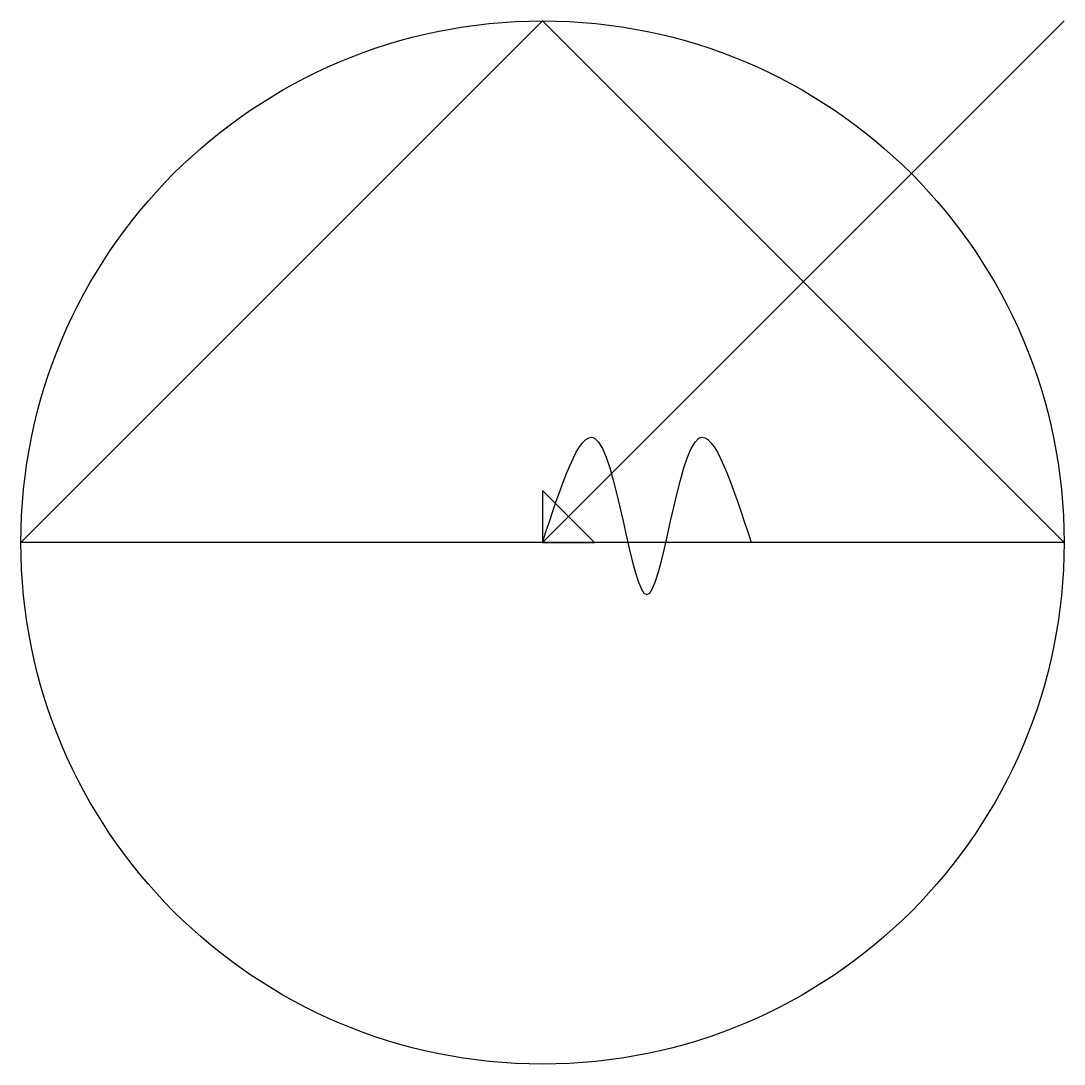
# Model space of a CAD drawing. Header units: metres. Extents: x -10 to 10, y -10 to 10.
import ezdxf

# ---------------------------------------------------------------- set-up
doc = ezdxf.new("R2010")
doc.units = ezdxf.units.M

# ---------------------------------------------------------------- blocks, each defined once
blk = doc.blocks.new('TestBlock')
blk.add_point((1, 1, 1))
blk.add_point((1, 1, 1))
blk.add_point((1, 1, 1))
blk.add_point((1, 1, 1))

msp = doc.modelspace()

# ---------------------------------------------------------------- linework, layer by layer
msp.add_line((0, 0), (10, 10, 10))
at = {"extrusion": (0, 0, -1)}
msp.add_lwpolyline([(10, 0), (0, 10), (-10, 0)], close=True, dxfattribs=at)
msp.add_circle((0, 0), 10)
msp.add_spline([(0, 0), (1, 2), (2, -1), (3, 2), (4, 0)], degree=3)
msp.add_3dface([(0, 0), (1, 0), (0, 1)])
msp.add_3dface([(0, 0), (1, 0), (0, 1)])
msp.add_3dface([(0, 0), (1, 0), (0, 1)])
msp.add_3dface([(0, 0), (1, 0), (0, 1)])
msp.add_3dface([(0, 0), (1, 0), (0, 1)])
msp.add_3dface([(0, 0), (1, 0), (0, 1)])
msp.add_3dface([(0, 0), (1, 0), (0, 1)])
msp.add_3dface([(0, 0), (1, 0), (0, 1)])
msp.add_3dface([(0, 0), (1, 0), (0, 1)])
msp.add_3dface([(0, 0), (1, 0), (0, 1)])

# ---------------------------------------------------------------- block references
msp.add_blockref('TestBlock', (5, 5, 5))

doc.saveas('drawing.dxf')
